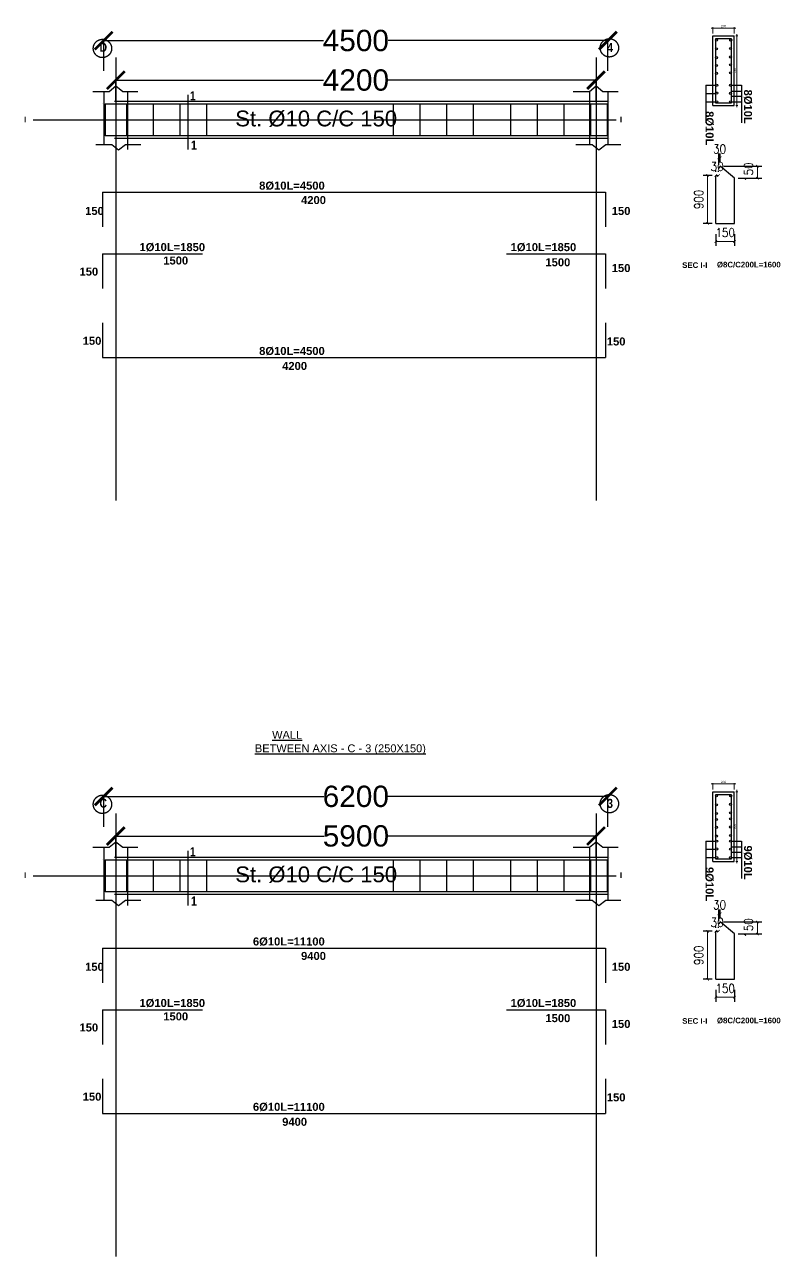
# Model space of a CAD drawing. Header units: millimetres. Extents: x -73920 to 111210, y -48963 to 87920.
# Drawn here: x 78950 to 83199, y 38507 to 45434 of the extents above; entities that cross this region are included whole.
import ezdxf

# ---------------------------------------------------------------- set-up
doc = ezdxf.new("R2010")
doc.units = ezdxf.units.MM
doc.header["$LTSCALE"] = 100
doc.header["$MEASUREMENT"] = 0
for name, pattern in [('CENTER', [2, 1.25, -0.25, 0.25, -0.25]), ('CENTER2', [28.575, 19.05, -3.175, 3.175, -3.175]), ('DOT2', [0.125, 0, -0.125])]:
    doc.linetypes.add(name, pattern=pattern)
for name, color, linetype in [('AXIS', 8, 'CENTER'), ('TEX', 4, 'Continuous'), ('water', 150, 'DOT2')]:
    doc.layers.add(name, color=color, linetype=linetype)
for name, color, linetype, lineweight in [('bar', 2, 'Continuous', 60), ('texts', 3, 'Continuous', 15), ('wal', 7, 'Continuous', 50)]:
    doc.layers.add(name, color=color, linetype=linetype, lineweight=lineweight)
doc.styles.add('50', font='arial.ttf', dxfattribs={"height": 150})
doc.styles.add('DIM25', font='simplex.shx', dxfattribs={"width": 0.85, "height": 50})
doc.styles.add('G', font='arial.ttf')
doc.styles.add('SIMPLEX', font='arial.ttf', dxfattribs={"height": 120})
doc.styles.add('Swiss Outline Bold Condensed', font='swisscbo.ttf')
doc.dimstyles.new('25SC', dxfattribs={"dimtxt": 20, "dimasz": 100, "dimexe": 0, "dimexo": 0, "dimgap": 0, "dimtad": 0, "dimdec": 0, "dimzin": 0, "dimdsep": 46, "dimtxsty": 'SIMPLEX', "dimblk": 'ARCHTICK', "dimcen": 0, "dimclrd": 1, "dimclre": 1, "dimclrt": 6, "dimadec": 0, "dimazin": 0, "dimtfac": 1, "dimtdec": 0, "dimtix": 1, "dimtmove": 2, "dimatfit": 3, "dimldrblk": 'ARCHTICK', "dimfxl": 50, "dimtolj": 1, "dimtzin": 0, "dimarcsym": 0})
doc.dimstyles.new('50PEA1', dxfattribs={"dimscale": 0, "dimtxt": 12.5, "dimasz": 5, "dimexe": 5, "dimexo": 10, "dimgap": 5, "dimtad": 1, "dimdec": 8, "dimdsep": 46, "dimtxsty": 'Standard', "dimblk1": 'ARCHTICK', "dimblk2": 'ARCHTICK', "dimsah": 1, "dimcen": 2.5, "dimdle": 10, "dimclrd": 8, "dimclre": 8, "dimclrt": 7, "dimadec": 8, "dimazin": 0, "dimtfac": 1, "dimtdec": 8, "dimtix": 1, "dimtmove": 2, "dimatfit": 3, "dimldrblk": 'ARCHTICK', "dimfxl": 1, "dimtolj": 1, "dimtzin": 0, "dimlwd": 13, "dimlwe": 13, "dimarcsym": 0})
doc.dimstyles.new('DIM25', dxfattribs={"dimtxt": 500, "dimasz": 1, "dimexe": 25, "dimexo": 20, "dimgap": 25, "dimtad": 1, "dimdec": 0, "dimzin": 0, "dimdsep": 46, "dimtxsty": 'DIM25', "dimblk": 'Tick', "dimcen": 0.09, "dimdle": 25, "dimclrd": 256, "dimclre": 256, "dimclrt": 1, "dimadec": 0, "dimazin": 0, "dimtfac": 1, "dimtdec": 0, "dimtix": 1, "dimtmove": 2, "dimatfit": 3, "dimldrblk": 'Tick', "dimfxl": 1, "dimtolj": 1, "dimtzin": 0, "dimlwd": 5, "dimarcsym": 0})

# ---------------------------------------------------------------- blocks, each defined once
blk = doc.blocks.new('_ArchTick')
at = {"color": 0, "const_width": 0.15}
blk.add_lwpolyline([(-0.5, -0.5), (0.5, 0.5)], dxfattribs=at)
blk = doc.blocks.new('*D411')
at = {"color": 1, "lineweight": -2, "transparency": 16777216}
for p, q in [((79462.5, 40751.8), (79462.5, 40870.6)), ((79462.5, 40870.6), (80633.5, 40870.6)), ((82162.5, 40870.6), (80991.5, 40870.6)), ((82162.5, 40751.8), (82162.5, 40870.6))]:
    blk.add_line(p, q, dxfattribs=at)
at = {"layer": 'DEFPOINTS', "color": 0, "lineweight": 25, "transparency": 16777216}
for p in [(82162.5, 40870.6), (79462.5, 40751.8), (82162.5, 40751.8)]:
    blk.add_point(p, dxfattribs=at)
at = {"color": 1, "lineweight": -2, "transparency": 16777216, "xscale": 100, "yscale": 100, "zscale": 100, "rotation": 180}
blk.add_blockref('_ArchTick', (79462.5, 40870.6), dxfattribs=at)
at = {"color": 1, "lineweight": -2, "transparency": 16777216, "xscale": 100, "yscale": 100, "zscale": 100}
blk.add_blockref('_ArchTick', (82162.5, 40870.6), dxfattribs=at)
at = {"color": 6, "transparency": 16777216, "insert": (80812.5, 40870.6), "char_height": 120, "attachment_point": 5, "style": 'SIMPLEX'}
blk.add_mtext('\\A1;5900', dxfattribs=at)
blk = doc.blocks.new('*D412')
at = {"color": 8, "lineweight": 13, "transparency": 16777216}
for p, q in [((82949.4, 41163.4), (82809.4, 41163.4)), ((82819.4, 41132.9), (82819.4, 41168.4)), ((82939.4, 41132.9), (82939.4, 41168.4))]:
    blk.add_line(p, q, dxfattribs=at)
at = {"layer": 'DEFPOINTS', "color": 0, "lineweight": 25, "transparency": 16777216}
for p in [(82819.4, 41163.4), (82819.4, 41122.9), (82939.4, 41122.9)]:
    blk.add_point(p, dxfattribs=at)
at = {"color": 8, "lineweight": 13, "transparency": 16777216, "xscale": 5, "yscale": 5, "zscale": 5, "rotation": 180}
blk.add_blockref('_ArchTick', (82819.4, 41163.4), dxfattribs=at)
at = {"color": 8, "lineweight": 13, "transparency": 16777216, "xscale": 5, "yscale": 5, "zscale": 5}
blk.add_blockref('_ArchTick', (82939.4, 41163.4), dxfattribs=at)
at = {"color": 7, "transparency": 16777216, "insert": (82879.4, 41174.7), "char_height": 12.5, "attachment_point": 5}
blk.add_mtext('\\A1;200', dxfattribs=at)
blk = doc.blocks.new('*D419')
at = {"color": 8, "lineweight": 13, "transparency": 16777216}
for p, q in [((82949.4, 41120), (82959.1, 41120)), ((82954.1, 41130), (82954.1, 40717.9)), ((82949.4, 40727.9), (82959.1, 40727.9))]:
    blk.add_line(p, q, dxfattribs=at)
at = {"layer": 'DEFPOINTS', "color": 0, "lineweight": 25, "transparency": 16777216}
for p in [(82939.4, 41120), (82939.4, 40727.9), (82954.1, 40727.9)]:
    blk.add_point(p, dxfattribs=at)
at = {"color": 8, "lineweight": 13, "transparency": 16777216, "xscale": 5, "yscale": 5, "zscale": 5}
for p, rotation in [((82954.1, 41120), 90), ((82954.1, 40727.9), 270)]:
    blk.add_blockref('_ArchTick', p, dxfattribs=dict(at, rotation=rotation))
at = {"color": 7, "transparency": 16777216, "insert": (82942.9, 40924), "char_height": 12.5, "attachment_point": 5, "rotation": 90}
blk.add_mtext('\\A1;900', dxfattribs=at)
blk = doc.blocks.new('*D413')
at = {"color": 1, "lineweight": -2, "transparency": 16777216}
for p, q in [((79394.3, 40923.2), (79394.3, 41093)), ((79394.3, 41093), (80632.6, 41093)), ((82229.4, 41093), (80991.2, 41093)), ((82229.4, 40923.1), (82229.4, 41093))]:
    blk.add_line(p, q, dxfattribs=at)
at = {"layer": 'DEFPOINTS', "color": 0, "lineweight": 25, "transparency": 16777216}
for p in [(82229.4, 41093), (79394.3, 40923.2), (82229.4, 40923.1)]:
    blk.add_point(p, dxfattribs=at)
at = {"color": 1, "lineweight": -2, "transparency": 16777216, "xscale": 100, "yscale": 100, "zscale": 100, "rotation": 180}
blk.add_blockref('_ArchTick', (79394.3, 41093), dxfattribs=at)
at = {"color": 1, "lineweight": -2, "transparency": 16777216, "xscale": 100, "yscale": 100, "zscale": 100}
blk.add_blockref('_ArchTick', (82229.4, 41093), dxfattribs=at)
at = {"color": 6, "transparency": 16777216, "insert": (80811.9, 41093), "char_height": 120, "attachment_point": 5, "style": 'SIMPLEX'}
blk.add_mtext('\\A1;6200', dxfattribs=at)
blk = doc.blocks.new('Tick')
at = {"const_width": 4}
blk.add_lwpolyline([(-7.1, -7.1), (7.1, 7.1)], dxfattribs=at)
blk = doc.blocks.new('*D414')
at = {"layer": 'DEFPOINTS', "color": 0, "linetype": 'ByBlock', "lineweight": 25, "transparency": 16777216}
for p in [(82836.1, 40334.8), (82790, 40064.8), (82836.1, 40064.8)]:
    blk.add_point(p, dxfattribs=at)
at = {"layer": 'water', "linetype": 'ByBlock', "lineweight": -2, "transparency": 16777216}
for p, q in [((82816.1, 40334.8), (82765, 40334.8)), ((82816.1, 40064.8), (82765, 40064.8))]:
    blk.add_line(p, q, dxfattribs=at)
at = {"layer": 'water', "linetype": 'ByBlock', "lineweight": 5, "transparency": 16777216}
blk.add_line((82790, 40333.8), (82790, 40065.8), dxfattribs=at)
for p, rotation in [((82790, 40334.8), 90), ((82790, 40064.8), 270)]:
    blk.add_blockref('Tick', p, dxfattribs=dict(at, rotation=rotation))
at = {"layer": 'water', "color": 1, "linetype": 'ByBlock', "lineweight": 25, "transparency": 16777216, "insert": (82740, 40199.8), "char_height": 50, "attachment_point": 5, "rotation": 90, "style": 'DIM25'}
blk.add_mtext('\\A1;900', dxfattribs=at)
blk = doc.blocks.new('*D415')
at = {"layer": 'DEFPOINTS', "color": 0, "linetype": 'ByBlock', "lineweight": 25, "transparency": 16777216}
for p in [(82836.1, 40025.4), (82941.1, 40025.4), (82941.1, 39963.9)]:
    blk.add_point(p, dxfattribs=at)
at = {"layer": 'water', "linetype": 'ByBlock', "lineweight": -2, "transparency": 16777216}
for p, q in [((82836.1, 40005.4), (82836.1, 39938.9)), ((82941.1, 40005.4), (82941.1, 39938.9))]:
    blk.add_line(p, q, dxfattribs=at)
at = {"layer": 'water', "linetype": 'ByBlock', "lineweight": 5, "transparency": 16777216}
for p, q in [((82835.1, 39963.9), (82834.1, 39963.9)), ((82836.1, 39963.9), (82941.1, 39963.9)), ((82942.1, 39963.9), (82943.1, 39963.9))]:
    blk.add_line(p, q, dxfattribs=at)
blk.add_blockref('Tick', (82836.1, 39963.9), dxfattribs=at)
at = {"layer": 'water', "linetype": 'ByBlock', "lineweight": 5, "transparency": 16777216, "rotation": 180}
blk.add_blockref('Tick', (82941.1, 39963.9), dxfattribs=at)
at = {"layer": 'water', "color": 1, "linetype": 'ByBlock', "lineweight": 25, "transparency": 16777216, "insert": (82888.6, 40013.9), "char_height": 50, "attachment_point": 5, "style": 'DIM25'}
blk.add_mtext('\\A1;150', dxfattribs=at)
blk = doc.blocks.new('*D416')
at = {"layer": 'DEFPOINTS', "color": 0, "linetype": 'ByBlock', "lineweight": 25, "transparency": 16777216}
for p in [(82860.8, 40387.3), (82941.1, 40319.8), (83070, 40319.8)]:
    blk.add_point(p, dxfattribs=at)
at = {"layer": 'water', "linetype": 'ByBlock', "lineweight": -2, "transparency": 16777216}
for p, q in [((82880.8, 40387.3), (83095, 40387.3)), ((82961.1, 40319.8), (83095, 40319.8))]:
    blk.add_line(p, q, dxfattribs=at)
at = {"layer": 'water', "linetype": 'ByBlock', "lineweight": 5, "transparency": 16777216}
for p, q in [((83070, 40388.3), (83070, 40389.3)), ((83070, 40387.3), (83070, 40319.8)), ((83070, 40318.8), (83070, 40317.8))]:
    blk.add_line(p, q, dxfattribs=at)
for p, rotation in [((83070, 40387.3), 270), ((83070, 40319.8), 90)]:
    blk.add_blockref('Tick', p, dxfattribs=dict(at, rotation=rotation))
at = {"layer": 'water', "color": 1, "linetype": 'ByBlock', "lineweight": 25, "transparency": 16777216, "insert": (83020, 40353.6), "char_height": 50, "attachment_point": 5, "rotation": 90, "style": 'DIM25'}
blk.add_mtext('\\A1;150', dxfattribs=at)
blk = doc.blocks.new('*D417')
at = {"layer": 'DEFPOINTS', "color": 0, "linetype": 'ByBlock', "lineweight": 25, "transparency": 16777216}
for p in [(82836.1, 40334.8), (82836.1, 40334.8), (82851.1, 40334.8)]:
    blk.add_point(p, dxfattribs=at)
at = {"layer": 'water', "linetype": 'ByBlock', "lineweight": 5, "transparency": 16777216}
for p, q in [((82835.1, 40334.8), (82834.1, 40334.8)), ((82851.1, 40334.8), (82836.1, 40334.8)), ((82852.1, 40334.8), (82853.1, 40334.8))]:
    blk.add_line(p, q, dxfattribs=at)
at = {"layer": 'water', "linetype": 'ByBlock', "lineweight": -2, "transparency": 16777216}
for p, q in [((82836.1, 40354.8), (82836.1, 40359.8)), ((82851.1, 40354.8), (82851.1, 40359.8))]:
    blk.add_line(p, q, dxfattribs=at)
at = {"layer": 'water', "linetype": 'ByBlock', "lineweight": 5, "transparency": 16777216}
blk.add_blockref('Tick', (82836.1, 40334.8), dxfattribs=at)
at = {"layer": 'water', "linetype": 'ByBlock', "lineweight": 5, "transparency": 16777216, "rotation": 180}
blk.add_blockref('Tick', (82851.1, 40334.8), dxfattribs=at)
at = {"layer": 'water', "color": 1, "linetype": 'ByBlock', "lineweight": 25, "transparency": 16777216, "insert": (82843.6, 40384.8), "char_height": 50, "attachment_point": 5, "style": 'DIM25'}
blk.add_mtext('\\A1;30', dxfattribs=at)
blk = doc.blocks.new('*D418')
at = {"layer": 'DEFPOINTS', "color": 0, "linetype": 'ByBlock', "lineweight": 25, "transparency": 16777216}
for p in [(82860.8, 40433.3), (82860.8, 40387.3), (82853.3, 40374.3)]:
    blk.add_point(p, dxfattribs=at)
at = {"layer": 'water', "linetype": 'ByBlock', "lineweight": -2, "transparency": 16777216}
for p, q in [((82853.3, 40394.3), (82853.3, 40458.3)), ((82860.8, 40407.3), (82860.8, 40458.3))]:
    blk.add_line(p, q, dxfattribs=at)
at = {"layer": 'water', "linetype": 'ByBlock', "lineweight": 5, "transparency": 16777216}
for p, q in [((82852.3, 40433.3), (82851.3, 40433.3)), ((82853.3, 40433.3), (82860.8, 40433.3)), ((82861.8, 40433.3), (82862.8, 40433.3))]:
    blk.add_line(p, q, dxfattribs=at)
blk.add_blockref('Tick', (82853.3, 40433.3), dxfattribs=at)
at = {"layer": 'water', "linetype": 'ByBlock', "lineweight": 5, "transparency": 16777216, "rotation": 180}
blk.add_blockref('Tick', (82860.8, 40433.3), dxfattribs=at)
at = {"layer": 'water', "color": 1, "linetype": 'ByBlock', "lineweight": 25, "transparency": 16777216, "insert": (82857, 40483.3), "char_height": 50, "attachment_point": 5, "style": 'DIM25'}
blk.add_mtext('\\A1;30', dxfattribs=at)
blk = doc.blocks.new('*D449')
at = {"color": 1, "lineweight": -2, "transparency": 16777216}
for p, q in [((79462.5, 45002.6), (79462.5, 45121.4)), ((79462.5, 45121.4), (80631.1, 45121.4)), ((82162.5, 45121.4), (80993.9, 45121.4)), ((82162.5, 45002.6), (82162.5, 45121.4))]:
    blk.add_line(p, q, dxfattribs=at)
at = {"layer": 'DEFPOINTS', "color": 0, "lineweight": 25, "transparency": 16777216}
for p in [(82162.5, 45121.4), (79462.5, 45002.6), (82162.5, 45002.6)]:
    blk.add_point(p, dxfattribs=at)
at = {"color": 1, "lineweight": -2, "transparency": 16777216, "xscale": 100, "yscale": 100, "zscale": 100, "rotation": 180}
blk.add_blockref('_ArchTick', (79462.5, 45121.4), dxfattribs=at)
at = {"color": 1, "lineweight": -2, "transparency": 16777216, "xscale": 100, "yscale": 100, "zscale": 100}
blk.add_blockref('_ArchTick', (82162.5, 45121.4), dxfattribs=at)
at = {"color": 6, "transparency": 16777216, "insert": (80812.5, 45121.4), "char_height": 120, "attachment_point": 5, "style": 'SIMPLEX'}
blk.add_mtext('\\A1;4200', dxfattribs=at)
blk = doc.blocks.new('*D450')
at = {"color": 8, "lineweight": 13, "transparency": 16777216}
for p, q in [((82949.4, 45414.2), (82809.4, 45414.2)), ((82819.4, 45383.7), (82819.4, 45419.2)), ((82939.4, 45383.7), (82939.4, 45419.2))]:
    blk.add_line(p, q, dxfattribs=at)
at = {"layer": 'DEFPOINTS', "color": 0, "lineweight": 25, "transparency": 16777216}
for p in [(82819.4, 45414.2), (82819.4, 45373.7), (82939.4, 45373.7)]:
    blk.add_point(p, dxfattribs=at)
at = {"color": 8, "lineweight": 13, "transparency": 16777216, "xscale": 5, "yscale": 5, "zscale": 5, "rotation": 180}
blk.add_blockref('_ArchTick', (82819.4, 45414.2), dxfattribs=at)
at = {"color": 8, "lineweight": 13, "transparency": 16777216, "xscale": 5, "yscale": 5, "zscale": 5}
blk.add_blockref('_ArchTick', (82939.4, 45414.2), dxfattribs=at)
at = {"color": 7, "transparency": 16777216, "insert": (82879.4, 45425.4), "char_height": 12.5, "attachment_point": 5}
blk.add_mtext('\\A1;200', dxfattribs=at)
blk = doc.blocks.new('*D457')
at = {"color": 8, "lineweight": 13, "transparency": 16777216}
for p, q in [((82954.1, 45380.8), (82954.1, 44968.7)), ((82949.4, 45370.8), (82959.1, 45370.8)), ((82949.4, 44978.7), (82959.1, 44978.7))]:
    blk.add_line(p, q, dxfattribs=at)
at = {"layer": 'DEFPOINTS', "color": 0, "lineweight": 25, "transparency": 16777216}
for p in [(82939.4, 45370.8), (82939.4, 44978.7), (82954.1, 44978.7)]:
    blk.add_point(p, dxfattribs=at)
at = {"color": 8, "lineweight": 13, "transparency": 16777216, "xscale": 5, "yscale": 5, "zscale": 5}
for p, rotation in [((82954.1, 45370.8), 90), ((82954.1, 44978.7), 270)]:
    blk.add_blockref('_ArchTick', p, dxfattribs=dict(at, rotation=rotation))
at = {"color": 7, "transparency": 16777216, "insert": (82942.9, 45174.7), "char_height": 12.5, "attachment_point": 5, "rotation": 90}
blk.add_mtext('\\A1;780', dxfattribs=at)
blk = doc.blocks.new('*D451')
at = {"color": 1, "lineweight": -2, "transparency": 16777216}
for p, q in [((79394.3, 45174), (79394.3, 45343.7)), ((79394.3, 45343.7), (80630.5, 45343.7)), ((82229.4, 45343.7), (80993.3, 45343.7)), ((82229.4, 45173.8), (82229.4, 45343.7))]:
    blk.add_line(p, q, dxfattribs=at)
at = {"layer": 'DEFPOINTS', "color": 0, "lineweight": 25, "transparency": 16777216}
for p in [(82229.4, 45343.7), (79394.3, 45174), (82229.4, 45173.8)]:
    blk.add_point(p, dxfattribs=at)
at = {"color": 1, "lineweight": -2, "transparency": 16777216, "xscale": 100, "yscale": 100, "zscale": 100, "rotation": 180}
blk.add_blockref('_ArchTick', (79394.3, 45343.7), dxfattribs=at)
at = {"color": 1, "lineweight": -2, "transparency": 16777216, "xscale": 100, "yscale": 100, "zscale": 100}
blk.add_blockref('_ArchTick', (82229.4, 45343.7), dxfattribs=at)
at = {"color": 6, "transparency": 16777216, "insert": (80811.9, 45343.7), "char_height": 120, "attachment_point": 5, "style": 'SIMPLEX'}
blk.add_mtext('\\A1;4500', dxfattribs=at)
blk = doc.blocks.new('*D452')
at = {"layer": 'DEFPOINTS', "color": 0, "linetype": 'ByBlock', "lineweight": 25, "transparency": 16777216}
for p in [(82836.1, 44585.6), (82790, 44315.6), (82836.1, 44315.6)]:
    blk.add_point(p, dxfattribs=at)
at = {"layer": 'water', "linetype": 'ByBlock', "lineweight": -2, "transparency": 16777216}
for p, q in [((82816.1, 44585.6), (82765, 44585.6)), ((82816.1, 44315.6), (82765, 44315.6))]:
    blk.add_line(p, q, dxfattribs=at)
at = {"layer": 'water', "linetype": 'ByBlock', "lineweight": 5, "transparency": 16777216}
blk.add_line((82790, 44584.6), (82790, 44316.6), dxfattribs=at)
for p, rotation in [((82790, 44585.6), 90), ((82790, 44315.6), 270)]:
    blk.add_blockref('Tick', p, dxfattribs=dict(at, rotation=rotation))
at = {"layer": 'water', "color": 1, "linetype": 'ByBlock', "lineweight": 25, "transparency": 16777216, "insert": (82740, 44450.6), "char_height": 50, "attachment_point": 5, "rotation": 90, "style": 'DIM25'}
blk.add_mtext('\\A1;900', dxfattribs=at)
blk = doc.blocks.new('*D453')
at = {"layer": 'DEFPOINTS', "color": 0, "linetype": 'ByBlock', "lineweight": 25, "transparency": 16777216}
for p in [(82836.1, 44276.2), (82941.1, 44276.2), (82941.1, 44214.6)]:
    blk.add_point(p, dxfattribs=at)
at = {"layer": 'water', "linetype": 'ByBlock', "lineweight": 5, "transparency": 16777216}
for p, q in [((82835.1, 44214.6), (82834.1, 44214.6)), ((82836.1, 44214.6), (82941.1, 44214.6)), ((82942.1, 44214.6), (82943.1, 44214.6))]:
    blk.add_line(p, q, dxfattribs=at)
at = {"layer": 'water', "linetype": 'ByBlock', "lineweight": -2, "transparency": 16777216}
for p, q in [((82836.1, 44256.2), (82836.1, 44189.6)), ((82941.1, 44256.2), (82941.1, 44189.6))]:
    blk.add_line(p, q, dxfattribs=at)
at = {"layer": 'water', "linetype": 'ByBlock', "lineweight": 5, "transparency": 16777216}
blk.add_blockref('Tick', (82836.1, 44214.6), dxfattribs=at)
at = {"layer": 'water', "linetype": 'ByBlock', "lineweight": 5, "transparency": 16777216, "rotation": 180}
blk.add_blockref('Tick', (82941.1, 44214.6), dxfattribs=at)
at = {"layer": 'water', "color": 1, "linetype": 'ByBlock', "lineweight": 25, "transparency": 16777216, "insert": (82888.6, 44264.6), "char_height": 50, "attachment_point": 5, "style": 'DIM25'}
blk.add_mtext('\\A1;150', dxfattribs=at)
blk = doc.blocks.new('*D454')
at = {"layer": 'DEFPOINTS', "color": 0, "linetype": 'ByBlock', "lineweight": 25, "transparency": 16777216}
for p in [(82860.8, 44638), (82941.1, 44570.6), (83070, 44570.6)]:
    blk.add_point(p, dxfattribs=at)
at = {"layer": 'water', "linetype": 'ByBlock', "lineweight": -2, "transparency": 16777216}
for p, q in [((82880.8, 44638), (83095, 44638)), ((82961.1, 44570.6), (83095, 44570.6))]:
    blk.add_line(p, q, dxfattribs=at)
at = {"layer": 'water', "linetype": 'ByBlock', "lineweight": 5, "transparency": 16777216}
for p, q in [((83070, 44639), (83070, 44640)), ((83070, 44638), (83070, 44570.6)), ((83070, 44569.6), (83070, 44568.6))]:
    blk.add_line(p, q, dxfattribs=at)
for p, rotation in [((83070, 44638), 270), ((83070, 44570.6), 90)]:
    blk.add_blockref('Tick', p, dxfattribs=dict(at, rotation=rotation))
at = {"layer": 'water', "color": 1, "linetype": 'ByBlock', "lineweight": 25, "transparency": 16777216, "insert": (83020, 44604.3), "char_height": 50, "attachment_point": 5, "rotation": 90, "style": 'DIM25'}
blk.add_mtext('\\A1;150', dxfattribs=at)
blk = doc.blocks.new('*D455')
at = {"layer": 'DEFPOINTS', "color": 0, "linetype": 'ByBlock', "lineweight": 25, "transparency": 16777216}
for p in [(82836.1, 44585.6), (82836.1, 44585.6), (82851.1, 44585.6)]:
    blk.add_point(p, dxfattribs=at)
at = {"layer": 'water', "linetype": 'ByBlock', "lineweight": -2, "transparency": 16777216}
for p, q in [((82836.1, 44605.6), (82836.1, 44610.6)), ((82851.1, 44605.6), (82851.1, 44610.6))]:
    blk.add_line(p, q, dxfattribs=at)
at = {"layer": 'water', "linetype": 'ByBlock', "lineweight": 5, "transparency": 16777216}
for p, q in [((82835.1, 44585.6), (82834.1, 44585.6)), ((82851.1, 44585.6), (82836.1, 44585.6)), ((82852.1, 44585.6), (82853.1, 44585.6))]:
    blk.add_line(p, q, dxfattribs=at)
blk.add_blockref('Tick', (82836.1, 44585.6), dxfattribs=at)
at = {"layer": 'water', "linetype": 'ByBlock', "lineweight": 5, "transparency": 16777216, "rotation": 180}
blk.add_blockref('Tick', (82851.1, 44585.6), dxfattribs=at)
at = {"layer": 'water', "color": 1, "linetype": 'ByBlock', "lineweight": 25, "transparency": 16777216, "insert": (82843.6, 44635.6), "char_height": 50, "attachment_point": 5, "style": 'DIM25'}
blk.add_mtext('\\A1;30', dxfattribs=at)
blk = doc.blocks.new('*D456')
at = {"layer": 'DEFPOINTS', "color": 0, "linetype": 'ByBlock', "lineweight": 25, "transparency": 16777216}
for p in [(82860.8, 44684.1), (82853.3, 44625), (82860.8, 44638)]:
    blk.add_point(p, dxfattribs=at)
at = {"layer": 'water', "linetype": 'ByBlock', "lineweight": 5, "transparency": 16777216}
for p, q in [((82852.3, 44684.1), (82851.3, 44684.1)), ((82853.3, 44684.1), (82860.8, 44684.1)), ((82861.8, 44684.1), (82862.8, 44684.1))]:
    blk.add_line(p, q, dxfattribs=at)
at = {"layer": 'water', "linetype": 'ByBlock', "lineweight": -2, "transparency": 16777216}
for p, q in [((82853.3, 44645), (82853.3, 44709.1)), ((82860.8, 44658), (82860.8, 44709.1))]:
    blk.add_line(p, q, dxfattribs=at)
at = {"layer": 'water', "linetype": 'ByBlock', "lineweight": 5, "transparency": 16777216}
blk.add_blockref('Tick', (82853.3, 44684.1), dxfattribs=at)
at = {"layer": 'water', "linetype": 'ByBlock', "lineweight": 5, "transparency": 16777216, "rotation": 180}
blk.add_blockref('Tick', (82860.8, 44684.1), dxfattribs=at)
at = {"layer": 'water', "color": 1, "linetype": 'ByBlock', "lineweight": 25, "transparency": 16777216, "insert": (82857, 44734.1), "char_height": 50, "attachment_point": 5, "style": 'DIM25'}
blk.add_mtext('\\A1;30', dxfattribs=at)

msp = doc.modelspace()

# ---------------------------------------------------------------- linework, layer by layer
at = {"color": 3}
for p, q in [((82819.42970744, 44978.67366895), (82819.42970744, 45370.75311184)), ((82939.42970744, 45368.67366895), (82819.42970744, 45368.67366895)), ((82939.42970744, 44978.67366895), (82939.42970744, 45370.75311184)), ((82939.42970744, 44978.67366895), (82939.42970744, 45113.67366895)), ((79334.25008898, 45058.35881684), (79425.00008898, 45058.35881684)), ((79394.32461828, 45058.36416813), (79394.32461828, 44760.30539008)), ((79425.00008898, 45058.35881684), (79462.50961176, 45088.65885564)), ((79462.50961176, 45088.65885564), (79501.65008898, 45058.35881684)), ((79501.65008898, 45058.35881684), (79587.15008898, 45058.35881684)), ((79530.00466403, 44731.3500194), (79530.00466403, 45058.35881684)), ((82034.25841052, 45058.24117061), (82125.00841052, 45058.24117061)), ((82125.00841052, 45058.24117061), (82162.5179333, 45088.54120941)), ((82125.06219271, 45058.24117061), (82125.06219271, 44758.60478431)), ((82162.5179333, 45088.54120941), (82201.65841052, 45058.24117061)), ((82201.65841052, 45058.24117061), (82287.15841052, 45058.24117061)), ((82229.40841052, 45058.24117061), (82229.40841052, 44758.60478431)), ((79387.50008905, 44987.55328734), (79387.57067728, 44987.55328734)), ((79455.0046641, 45002.55328734), (82229.40841052, 45002.55328734)), ((82237.5000891, 45002.55328734), (82237.50466422, 45002.55328734)), ((82819.42970744, 44978.67366895), (82939.42970744, 44978.67366895)), ((78998.70008905, 44897.55328734), (82275.00008905, 44897.55328734)), ((79349.62966403, 44760.3000388), (79440.37966403, 44760.3000388)), ((79440.37966403, 44760.3000388), (79477.88918681, 44730)), ((82229.40841052, 44792.55554336), (79455.0046641, 44792.55323047)), ((79477.88918681, 44730), (79517.02966403, 44760.3000388)), ((79517.02966403, 44760.3000388), (79602.52966403, 44760.3000388)), ((82049.63798558, 44760.18239257), (82140.38798558, 44760.18239257)), ((82140.38798558, 44760.18239257), (82177.89750836, 44729.88235377)), ((82177.89750836, 44729.88235377), (82217.03798558, 44760.18239257)), ((82217.03798558, 44760.18239257), (82302.53798558, 44760.18239257)), ((82237.5000891, 44792.5555749), (82237.49551408, 44792.5555749)), ((79387.47778861, 44490.75311184), (82214.97778854, 44490.75311184)), ((79387.47778861, 44490.75311184), (79387.47778861, 44295.75311184)), ((82214.97778854, 44490.75311184), (82214.97778854, 44295.75311184)), ((79387.46271688, 44144.85333472), (79942.46271688, 44144.85333472)), ((79387.46271688, 44144.85333472), (79387.46271688, 43949.85333472)), ((79394.967292, 44144.85333472), (79949.967292, 44144.85333472)), ((81659.96271681, 44144.85333472), (82214.96271681, 44144.85333472)), ((82214.96271681, 44144.85333472), (82214.96271681, 43949.85333472)), ((79387.46652076, 43755.90355805), (79387.46652076, 43560.90355805)), ((82214.96652069, 43755.90355805), (82214.96652069, 43560.90355805)), ((79387.46652076, 43560.90355805), (82214.96652069, 43560.90355805)), ((82819.42970744, 40727.92055711), (82819.42970744, 41120)), ((82939.42970744, 41117.92055711), (82819.42970744, 41117.92055711)), ((82939.42970744, 40727.92055711), (82939.42970744, 41120)), ((79334.25008898, 40807.605705), (79425.00008898, 40807.605705)), ((79394.32461828, 40807.61105628), (79394.32461828, 40509.55227824)), ((79425.00008898, 40807.605705), (79462.50961176, 40837.9057438)), ((79462.50961176, 40837.9057438), (79501.65008898, 40807.605705)), ((79501.65008898, 40807.605705), (79587.15008898, 40807.605705)), ((79530.00466403, 40480.59690756), (79530.00466403, 40807.605705)), ((82034.25841052, 40807.48805877), (82125.00841052, 40807.48805877)), ((82125.00841052, 40807.48805877), (82162.5179333, 40837.78809757)), ((82125.06219271, 40807.48805877), (82125.06219271, 40507.85167246)), ((82162.5179333, 40837.78809757), (82201.65841052, 40807.48805877)), ((82201.65841052, 40807.48805877), (82287.15841052, 40807.48805877)), ((82229.40841052, 40807.48805877), (82229.40841052, 40507.85167246)), ((82939.42970744, 40727.92055711), (82939.42970744, 40862.92055711)), ((79387.50008905, 40736.8001755), (79387.57067728, 40736.8001755)), ((79455.0046641, 40751.8001755), (82229.40841052, 40751.8001755)), ((82237.5000891, 40751.8001755), (82237.50466422, 40751.8001755)), ((82819.42970744, 40727.92055711), (82939.42970744, 40727.92055711)), ((78998.70008905, 40646.8001755), (82275.00008905, 40646.8001755)), ((82229.40841052, 40541.80243151), (79455.0046641, 40541.80011863)), ((82237.5000891, 40541.80246306), (82237.49551408, 40541.80246305)), ((79349.62966403, 40509.54692696), (79440.37966403, 40509.54692696)), ((79440.37966403, 40509.54692696), (79477.88918681, 40479.24688816)), ((79477.88918681, 40479.24688816), (79517.02966403, 40509.54692696)), ((79517.02966403, 40509.54692696), (79602.52966403, 40509.54692696)), ((82049.63798558, 40509.42928072), (82140.38798558, 40509.42928072)), ((82140.38798558, 40509.42928072), (82177.89750836, 40479.12924192)), ((82177.89750836, 40479.12924192), (82217.03798558, 40509.42928072)), ((82217.03798558, 40509.42928072), (82302.53798558, 40509.42928072)), ((79387.47778861, 40240), (82214.97778854, 40240)), ((79387.47778861, 40240), (79387.47778861, 40045)), ((82214.97778854, 40240), (82214.97778854, 40045)), ((79387.46271688, 39894.10022288), (79942.46271688, 39894.10022288)), ((79387.46271688, 39894.10022288), (79387.46271688, 39699.10022288)), ((79394.967292, 39894.10022288), (79949.967292, 39894.10022288)), ((81659.96271681, 39894.10022288), (82214.96271681, 39894.10022288)), ((82214.96271681, 39894.10022288), (82214.96271681, 39699.10022288)), ((79387.46652076, 39505.15044621), (79387.46652076, 39310.15044621)), ((82214.96652069, 39505.15044621), (82214.96652069, 39310.15044621)), ((79387.46652076, 39310.15044621), (82214.96652069, 39310.15044621))]:
    msp.add_line(p, q, dxfattribs=at)
at = {"color": 6}
for p, q in [((82924.42970744, 45353.67366895), (82834.42970744, 45353.67366895)), ((82834.42970744, 45353.67366895), (82834.42970744, 45219.75311184)), ((82924.42970744, 45219.75311184), (82924.42970744, 45353.67366895)), ((82834.42970744, 45223.67366895), (82834.42970744, 45092.67366895)), ((82924.42970744, 45092.67366895), (82924.42970744, 45223.67366895)), ((82834.42970744, 45098.67366895), (82834.42970744, 44993.67366895)), ((82924.42970744, 44993.67366895), (82924.42970744, 45098.67366895)), ((79402.05008958, 44987.55334196), (79402.8971484, 44807.55334196)), ((79402.05008984, 44987.55328692), (82224.75008886, 44987.55553392)), ((79522.50008905, 44987.55328734), (79522.50008905, 44807.55328734)), ((79672.50008905, 44987.55328734), (79672.50008905, 44807.55328734)), ((79822.50008905, 44987.55328734), (79822.50008905, 44807.55328734)), ((79972.50008905, 44987.55328734), (79972.50008905, 44807.55328734)), ((81022.50008905, 44987.55328734), (81022.50008905, 44807.55328734)), ((81172.50008905, 44987.55328734), (81172.50008905, 44807.55328734)), ((81322.50008905, 44987.55328734), (81322.50008905, 44807.55328734)), ((81472.50008905, 44987.55328734), (81472.50008905, 44807.55328734)), ((81681.00008905, 44987.55328734), (81681.00008905, 44807.55328734)), ((81831.00008905, 44987.55328734), (81831.00008905, 44807.55328734)), ((81981.00008905, 44987.55328734), (81981.00008905, 44807.55328734)), ((82131.00008905, 44987.55328734), (82131.00008905, 44807.55328734)), ((82224.75008886, 44987.55553392), (82224.75008886, 44807.55553392)), ((82834.42970744, 44993.67366895), (82924.42970744, 44993.67366895)), ((82224.75008886, 44807.56108992), (79402.89566578, 44807.86840052)), ((82860.78585099, 44638.00499408), (82853.28273751, 44625.01641109)), ((82941.10179579, 44570.6015806), (82860.78585099, 44638.00499408)), ((82836.10179579, 44315.6015806), (82836.10179579, 44585.6015806)), ((82836.10179579, 44585.6015806), (82851.10179579, 44585.6015806)), ((82941.10179579, 44315.6015806), (82941.10179579, 44570.6015806)), ((82836.10179579, 44315.6015806), (82941.10179579, 44315.6015806)), ((82924.42970744, 41102.92055711), (82834.42970744, 41102.92055711)), ((82834.42970744, 41102.92055711), (82834.42970744, 40969)), ((82924.42970744, 40969), (82924.42970744, 41102.92055711)), ((82834.42970744, 40972.92055711), (82834.42970744, 40841.92055711)), ((82924.42970744, 40841.92055711), (82924.42970744, 40972.92055711)), ((82834.42970744, 40847.92055711), (82834.42970744, 40742.92055711)), ((82924.42970744, 40742.92055711), (82924.42970744, 40847.92055711)), ((79402.05008958, 40736.80023011), (79402.8971484, 40556.80023011)), ((79402.05008984, 40736.80017507), (82224.75008886, 40736.80242208)), ((79522.50008905, 40736.8001755), (79522.50008905, 40556.8001755)), ((79672.50008905, 40736.8001755), (79672.50008905, 40556.8001755)), ((79822.50008905, 40736.8001755), (79822.50008905, 40556.8001755)), ((79972.50008905, 40736.8001755), (79972.50008905, 40556.8001755)), ((81022.50008905, 40736.8001755), (81022.50008905, 40556.8001755)), ((81172.50008905, 40736.8001755), (81172.50008905, 40556.8001755)), ((81322.50008905, 40736.8001755), (81322.50008905, 40556.8001755)), ((81472.50008905, 40736.8001755), (81472.50008905, 40556.8001755)), ((81681.00008905, 40736.8001755), (81681.00008905, 40556.8001755)), ((81831.00008905, 40736.8001755), (81831.00008905, 40556.8001755)), ((81981.00008905, 40736.8001755), (81981.00008905, 40556.8001755)), ((82131.00008905, 40736.8001755), (82131.00008905, 40556.8001755)), ((82224.75008886, 40736.80242208), (82224.75008886, 40556.80242208)), ((82834.42970744, 40742.92055711), (82924.42970744, 40742.92055711)), ((82224.75008886, 40556.80797807), (79402.89566578, 40557.11528867)), ((82860.78585099, 40387.25188224), (82853.28273751, 40374.26329925)), ((82941.10179579, 40319.84846876), (82860.78585099, 40387.25188224)), ((82836.10179579, 40064.84846876), (82836.10179579, 40334.84846876)), ((82836.10179579, 40334.84846876), (82851.10179579, 40334.84846876)), ((82941.10179579, 40064.84846876), (82941.10179579, 40319.84846876)), ((82836.10179579, 40064.84846876), (82941.10179579, 40064.84846876))]:
    msp.add_line(p, q, dxfattribs=at)
at = {"color": 0}
for p, q in [((82779.22970744, 45092.67366895), (82834.42970744, 45092.67366895)), ((82779.22970744, 45092.67366895), (82779.22970744, 44882.07366895)), ((82779.22970744, 45046.72366895), (82834.42970744, 45046.72366895)), ((82924.42970744, 45092.67366895), (82979.62970744, 45092.67366895)), ((82924.42970744, 45059.97366895), (82979.62970744, 45059.97366895)), ((82924.42970744, 45030.87366895), (82979.62970744, 45030.87366895)), ((82979.62970744, 45092.67366895), (82979.62970744, 44882.07366895)), ((82779.22970744, 44999.67366895), (82834.42970744, 44999.67366895)), ((82924.42970744, 44999.67366895), (82979.62970744, 44999.67366895)), ((82779.22970744, 40841.92055711), (82834.42970744, 40841.92055711)), ((82779.22970744, 40841.92055711), (82779.22970744, 40631.32055711)), ((82924.42970744, 40841.92055711), (82979.62970744, 40841.92055711)), ((82924.42970744, 40809.22055711), (82979.62970744, 40809.22055711)), ((82979.62970744, 40841.92055711), (82979.62970744, 40631.32055711)), ((82779.22970744, 40795.97055711), (82834.42970744, 40795.97055711)), ((82779.22970744, 40748.92055711), (82834.42970744, 40748.92055711)), ((82924.42970744, 40780.12055711), (82979.62970744, 40780.12055711)), ((82924.42970744, 40748.92055711), (82979.62970744, 40748.92055711))]:
    msp.add_line(p, q, dxfattribs=at)
at = {"color": 6}
for centre in [(82840, 45347.15754699), (82840, 45297.15754699), (82918.42970744, 45299.27476312), (82920, 45347.15754699), (82840, 45248.15754699), (82918.42970744, 45251.75311184), (82840, 45204.0781041), (82840, 45160.0781041), (82918.42970744, 45207.67366895), (82918.42970744, 45162.19532023), (82840.42970744, 45092.67366895), (82918.42970744, 45092.67366895), (82840.42970744, 45048.67366895), (82918.42970744, 45047.19532023), (82840.42970744, 44999.67366895), (82918.42970744, 44999.67366895), (82840, 41096.40443515), (82920, 41096.40443515), (82840, 41046.40443515), (82918.42970744, 41048.52165128), (82840, 40997.40443515), (82840, 40963.32499226), (82918.42970744, 41001), (82918.42970744, 40966.92055711), (82840, 40919.32499226), (82840, 40870.32499226), (82918.42970744, 40921.44220839), (82918.42970744, 40873.92055711), (82840.42970744, 40841.92055711), (82840.42970744, 40797.92055711), (82918.42970744, 40841.92055711), (82918.42970744, 40796.44220839), (82840.42970744, 40748.92055711), (82918.42970744, 40748.92055711)]:
    msp.add_circle(centre, 6, dxfattribs=at)
at = {"layer": 'AXIS', "linetype": 'CENTER2', "ltscale": 1000}
for p, q in [((79462.51536121, 45248.05122123), (79462.40684202, 42757.51072403)), ((82162.51536163, 45248.06298582), (82162.40684244, 42757.52248862)), ((79462.51536121, 40997.29810939), (79462.40684202, 38506.75761219)), ((82162.51536163, 40997.30987397), (82162.40684244, 38506.76937677))]:
    msp.add_line(p, q, dxfattribs=at)
at = {"layer": 'AXIS', "ltscale": 500}
for centre in [(79387.51536128, 45299.61159514), (82237.51551484, 45303.13472018), (79387.51536128, 41048.85848329), (82237.51551484, 41052.38160834)]:
    msp.add_circle(centre, 51.55710597, dxfattribs=at)
at = {"layer": 'bar', "ltscale": 150, "const_width": 6}
for points in [[(79868.55008905, 44730.30328734), (79868.55008905, 45039.38348155)], [(79868.55008905, 40479.5501755), (79868.55008905, 40788.63036971)]]:
    msp.add_lwpolyline(points, dxfattribs=at)

# ---------------------------------------------------------------- texts
at = {"layer": 'TEX'}
for s, height, style, p in [('D', 51, 'Swiss Outline Bold Condensed', (79371.00008905, 45280.80328734)), ('4', 51, 'Swiss Outline Bold Condensed', (82225.05008905, 45279.45328734)), ('1', 51, 'Swiss Outline Bold Condensed', (79879.36221141, 45007.59917926)), ('1', 51, 'Swiss Outline Bold Condensed', (79885.50008905, 44730.30328734)), ('%%UWALL', 44.4, 'G', (80341.35008905, 41417.67071611)), ('%%UBETWEEN AXIS - C - 3 (250X150)', 44.4, 'G', (80244.45008905, 41341.7001755)), ('C', 51, 'Swiss Outline Bold Condensed', (79371.00008905, 41030.0501755)), ('3', 51, 'Swiss Outline Bold Condensed', (82225.05008905, 41028.7001755)), ('1', 51, 'Swiss Outline Bold Condensed', (79879.36221141, 40756.84606742)), ('1', 51, 'Swiss Outline Bold Condensed', (79885.50008905, 40479.5501755))]:
    msp.add_text(s, height=height, dxfattribs=dict(at, style=style)).set_placement(p)
at = {"layer": 'TEX', "char_height": 88.8, "attachment_point": 1, "style": 'G'}
for insert in [(80134.05008905, 44950.20328734), (80134.05008905, 40699.4501755)]:
    msp.add_mtext_dynamic_manual_height_columns('St. %%C10 C/C 150', width=2462.3996833919, gutter_width=1, heights=[0], dxfattribs=dict(at, insert=insert))
at = {"layer": 'texts', "lineweight": 50, "ltscale": 2, "char_height": 31.5, "attachment_point": 1}
for s, insert, width in [('{\\fArial|b1|i0|c0|p34;I}', (78947.0053312, 44916.45890363), 183.1327953573), ('{\\fArial|b1|i0|c0|p34;I}', (82297.0053312, 44916.45890363), 183.1327953573), ('{\\fArial|b1|i0|c0|p34;SEC I-I}', (82647.0053312, 44097.022516), 183.1327953573), ('{\\fArial|b1|i0|c0|p34;%%C8C/C200L=1600}', (82842.36970376, 44099.77911127), 109.3865879416), ('{\\fArial|b1|i0|c0|p34;I}', (78947.0053312, 40665.70579178), 183.1327953573), ('{\\fArial|b1|i0|c0|p34;I}', (82297.0053312, 40665.70579178), 183.1327953573), ('{\\fArial|b1|i0|c0|p34;SEC I-I}', (82647.0053312, 39846.26940416), 183.1327953573), ('{\\fArial|b1|i0|c0|p34;%%C8C/C200L=1600}', (82842.36970376, 39849.02599942), 109.3865879416)]:
    msp.add_mtext(s, dxfattribs=dict(at, insert=insert, width=width))
at = {"layer": 'wal', "lineweight": 50, "char_height": 45, "attachment_point": 3, "style": '50'}
for s, insert, rotation in [('{\\fArial|b1|i0|c0|p34;8%%C10L}', (83039.51869791, 44876.07366895), 269.9537251911), ('{\\fArial|b1|i0|c0|p34;8%%C10L}', (82823.36869791, 44754.87366895), 269.9537251911), ('{\\fArial|b1|i0|c0|p34;8%%C10L=4500}', (80637.20198016, 44550.64210231), 359.9537251911), ('{\\fArial|b1|i0|c0|p34;150}', (79394.98236374, 44408.33333867), 359.9537251911), ('{\\fArial|b1|i0|c0|p34;4200}', (80643.95198016, 44469.49210231), 359.9537251911), ('{\\fArial|b1|i0|c0|p34;150}', (82355.85008898, 44408.25328734), 359.9537251911), ('{\\fArial|b1|i0|c0|p34;1%%C10L=1850}', (79964.30655535, 44204.74232519), 359.9537251911), ('{\\fArial|b1|i0|c0|p34;1%%C10L=1850}', (82051.25198009, 44204.74232519), 359.9537251911), ('{\\fArial|b1|i0|c0|p34;1500}', (79869.32054889, 44129.57107759), 359.9537251911), ('{\\fArial|b1|i0|c0|p34;150}', (79363.36656512, 44067.1011763), 359.9537251911), ('{\\fArial|b1|i0|c0|p34;1500}', (82017.84287471, 44119.56464825), 359.9537251911), ('{\\fArial|b1|i0|c0|p34;150}', (82355.85008898, 44087.12107759), 359.9537251911), ('{\\fArial|b1|i0|c0|p34;150}', (79381.35466424, 43678.0713483), 359.9537251911), ('{\\fArial|b1|i0|c0|p34;150}', (82328.11597363, 43674.32107759), 359.9537251911), ('{\\fArial|b1|i0|c0|p34;8%%C10L=4500}', (80637.20198016, 43620.79254852), 359.9537251911), ('{\\fArial|b1|i0|c0|p34;4200}', (80537.7159737, 43536.62107759), 359.9537251911), ('{\\fArial|b1|i0|c0|p34;9%%C10L}', (83039.51869791, 40625.32055711), 269.9537251911), ('{\\fArial|b1|i0|c0|p34;9%%C10L}', (82823.36869791, 40504.12055711), 269.9537251911), ('{\\fArial|b1|i0|c0|p34;6%%C10L=11100}', (80637.20198016, 40299.88899047), 359.9537251911), ('{\\fArial|b1|i0|c0|p34;9400}', (80643.95198016, 40218.73899047), 359.9537251911), ('{\\fArial|b1|i0|c0|p34;150}', (79394.98236374, 40157.58022683), 359.9537251911), ('{\\fArial|b1|i0|c0|p34;150}', (82355.85008898, 40157.5001755), 359.9537251911), ('{\\fArial|b1|i0|c0|p34;1%%C10L=1850}', (79964.30655535, 39953.98921335), 359.9537251911), ('{\\fArial|b1|i0|c0|p34;1%%C10L=1850}', (82051.25198009, 39953.98921335), 359.9537251911), ('{\\fArial|b1|i0|c0|p34;1500}', (79869.32054889, 39878.81796575), 359.9537251911), ('{\\fArial|b1|i0|c0|p34;1500}', (82017.84287471, 39868.81153641), 359.9537251911), ('{\\fArial|b1|i0|c0|p34;150}', (82355.85008898, 39836.36796575), 359.9537251911), ('{\\fArial|b1|i0|c0|p34;150}', (79363.36656512, 39816.34806446), 359.9537251911), ('{\\fArial|b1|i0|c0|p34;150}', (79381.35466424, 39427.31823646), 359.9537251911), ('{\\fArial|b1|i0|c0|p34;150}', (82328.11597363, 39423.56796575), 359.9537251911), ('{\\fArial|b1|i0|c0|p34;6%%C10L=11100}', (80637.20198016, 39370.03943667), 359.9537251911), ('{\\fArial|b1|i0|c0|p34;9400}', (80537.7159737, 39285.86796575), 359.9537251911)]:
    msp.add_mtext(s, dxfattribs=dict(at, insert=insert, rotation=rotation))

# ---------------------------------------------------------------- dimensions: what is measured, and where the dimension line sits
at = {"color": 3}
for base, p1, p2, text, picture, middle in [((82229.40841052, 45343.74535894), (79394.32461828, 45173.95623973), (82229.40841052, 45173.82997427), '4500', '*D451', (80811.8665144, 45343.74535894)), ((82162.50466414, 45121.35328734), (79462.50466409, 45002.5500192), (82162.50466414, 45002.55328734), '4200', '*D449', (80812.50466412, 45121.35328734)), ((82229.40841052, 41092.9922471), (79394.32461828, 40923.20312788), (82229.40841052, 40923.07686242), '6200', '*D413', (80811.8665144, 41092.9922471)), ((82162.50466414, 40870.6001755), (79462.50466409, 40751.79690736), (82162.50466414, 40751.8001755), '5900', '*D411', (80812.50466412, 40870.6001755))]:
    dim = msp.add_linear_dim(base=base, p1=p1, p2=p2, text=text, dimstyle='25SC', dxfattribs=at)
    dim.commit()
    dim.dimension.update_dxf_attribs({"geometry": picture, "text_midpoint": middle})
for base, p1, p2, picture, middle in [((82819.42970744, 45414.17366895), (82939.42970744, 45373.67366895), (82819.42970744, 45373.67366895), '*D450', (82879.42970744, 45425.42366895)), ((82819.42970744, 41163.42055711), (82939.42970744, 41122.92055711), (82819.42970744, 41122.92055711), '*D412', (82879.42970744, 41174.67055711))]:
    dim = msp.add_linear_dim(base=base, p1=p1, p2=p2, text='200', dimstyle='50PEA1', override={"dimscale": 1}, dxfattribs=at)
    dim.commit()
    dim.dimension.update_dxf_attribs({"geometry": picture, "text_midpoint": middle})
for base, p1, p2, text, picture, middle in [((82954.12970744, 44978.67366895), (82939.42970744, 45370.75311184), (82939.42970744, 44978.67366895), '780', '*D457', (82942.87970744, 45174.7133904)), ((82954.12970744, 40727.92055711), (82939.42970744, 41120), (82939.42970744, 40727.92055711), '900', '*D419', (82942.87970744, 40923.96027856))]:
    dim = msp.add_linear_dim(base=base, p1=p1, p2=p2, angle=270, text=text, dimstyle='50PEA1', override={"dimscale": 1}, dxfattribs=at)
    dim.commit()
    dim.dimension.update_dxf_attribs({"geometry": picture, "text_midpoint": middle})
at = {"layer": 'water', "color": 0, "linetype": 'ByBlock', "lineweight": 25}
for base, p1, p2, text, picture, middle in [((82860.78585099, 44684.0781041), (82853.28273751, 44625.01641109), (82860.78585099, 44638.00499408), '30', '*D456', (82857.03429425, 44734.0781041)), ((82836.10179579, 44585.6015806), (82851.10179579, 44585.6015806), (82836.10179579, 44585.6015806), '30', '*D455', (82843.60179579, 44635.6015806)), ((82941.10179579, 44214.64171647), (82836.10179579, 44276.16519297), (82941.10179579, 44276.16519297), '150', '*D453', (82888.60179579, 44264.64171647)), ((82860.78585099, 40433.32499226), (82853.28273751, 40374.26329925), (82860.78585099, 40387.25188224), '30', '*D418', (82857.03429425, 40483.32499226)), ((82836.10179579, 40334.84846876), (82851.10179579, 40334.84846876), (82836.10179579, 40334.84846876), '30', '*D417', (82843.60179579, 40384.84846876)), ((82941.10179579, 39963.88860463), (82836.10179579, 40025.41208113), (82941.10179579, 40025.41208113), '150', '*D415', (82888.60179579, 40013.88860463))]:
    dim = msp.add_linear_dim(base=base, p1=p1, p2=p2, text=text, dimstyle='DIM25', dxfattribs=at)
    dim.commit()
    dim.dimension.update_dxf_attribs({"geometry": picture, "text_midpoint": middle})
for base, p1, p2, text, picture, middle in [((83070, 44570.6015806), (82860.78585099, 44638.00499408), (82941.10179579, 44570.6015806), '150', '*D454', (83020, 44604.30328734)), ((82790, 44315.6015806), (82836.10179579, 44585.6015806), (82836.10179579, 44315.6015806), '900', '*D452', (82740, 44450.6015806)), ((83070, 40319.84846876), (82860.78585099, 40387.25188224), (82941.10179579, 40319.84846876), '150', '*D416', (83020, 40353.5501755)), ((82790, 40064.84846876), (82836.10179579, 40334.84846876), (82836.10179579, 40064.84846876), '900', '*D414', (82740, 40199.84846876))]:
    dim = msp.add_linear_dim(base=base, p1=p1, p2=p2, angle=90, text=text, dimstyle='DIM25', dxfattribs=at)
    dim.commit()
    dim.dimension.update_dxf_attribs({"geometry": picture, "text_midpoint": middle})

doc.saveas('drawing.dxf')
